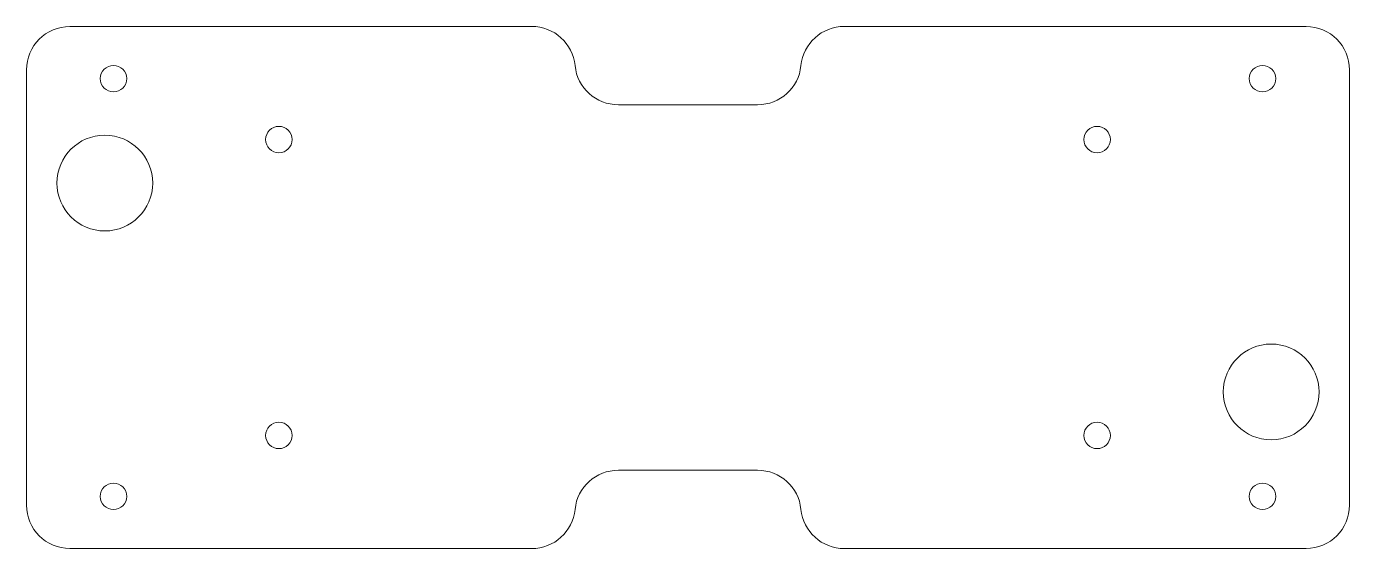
# Model space of a CAD drawing. Header units: millimetres. Extents: x -76 to 76, y -30 to 30.
import ezdxf

# ---------------------------------------------------------------- set-up
doc = ezdxf.new("R2010")
doc.units = ezdxf.units.MM

msp = doc.modelspace()

# ---------------------------------------------------------------- linework, layer by layer
at = {"color": 7, "linetype": 'Continuous', "lineweight": 15}
for p, q in [((-17.95, 30), (-71, 30)), ((71, 30), (17.95, 30)), ((-76, 25), (-76, -25)), ((76, -25), (76, 25)), ((-8, 21), (8, 21)), ((-8, -21), (8, -21)), ((-71, -30), (-17.95, -30)), ((17.95, -30), (71, -30))]:
    msp.add_line(p, q, dxfattribs=at)
for centre, radius in [((-66, 24), 1.52), ((66, 24), 1.52), ((-47, 17), 1.52), ((47, 17), 1.52), ((-67, 12), 5.5), ((67, -12), 5.5), ((-47, -17), 1.52), ((47, -17), 1.52), ((-66, -24), 1.52), ((66, -24), 1.52)]:
    msp.add_circle(centre, radius, dxfattribs=at)
for centre, start, end in [((-71, 25), 90, 180), ((-17.95, 25), 5.7392, 90), ((17.95, 25), 90, 174.2608), ((71, 25), 0, 90), ((-8, 26), 185.7392, 270), ((8, 26), 270, 354.2608), ((-8, -26), 90, 174.2608), ((8, -26), 5.7392, 90), ((-71, -25), 180, 270), ((-17.95, -25), 270, 354.2608), ((17.95, -25), 185.7392, 270), ((71, -25), 270, 0)]:
    msp.add_arc(centre, 5, start, end, dxfattribs=at)

doc.saveas('drawing.dxf')
